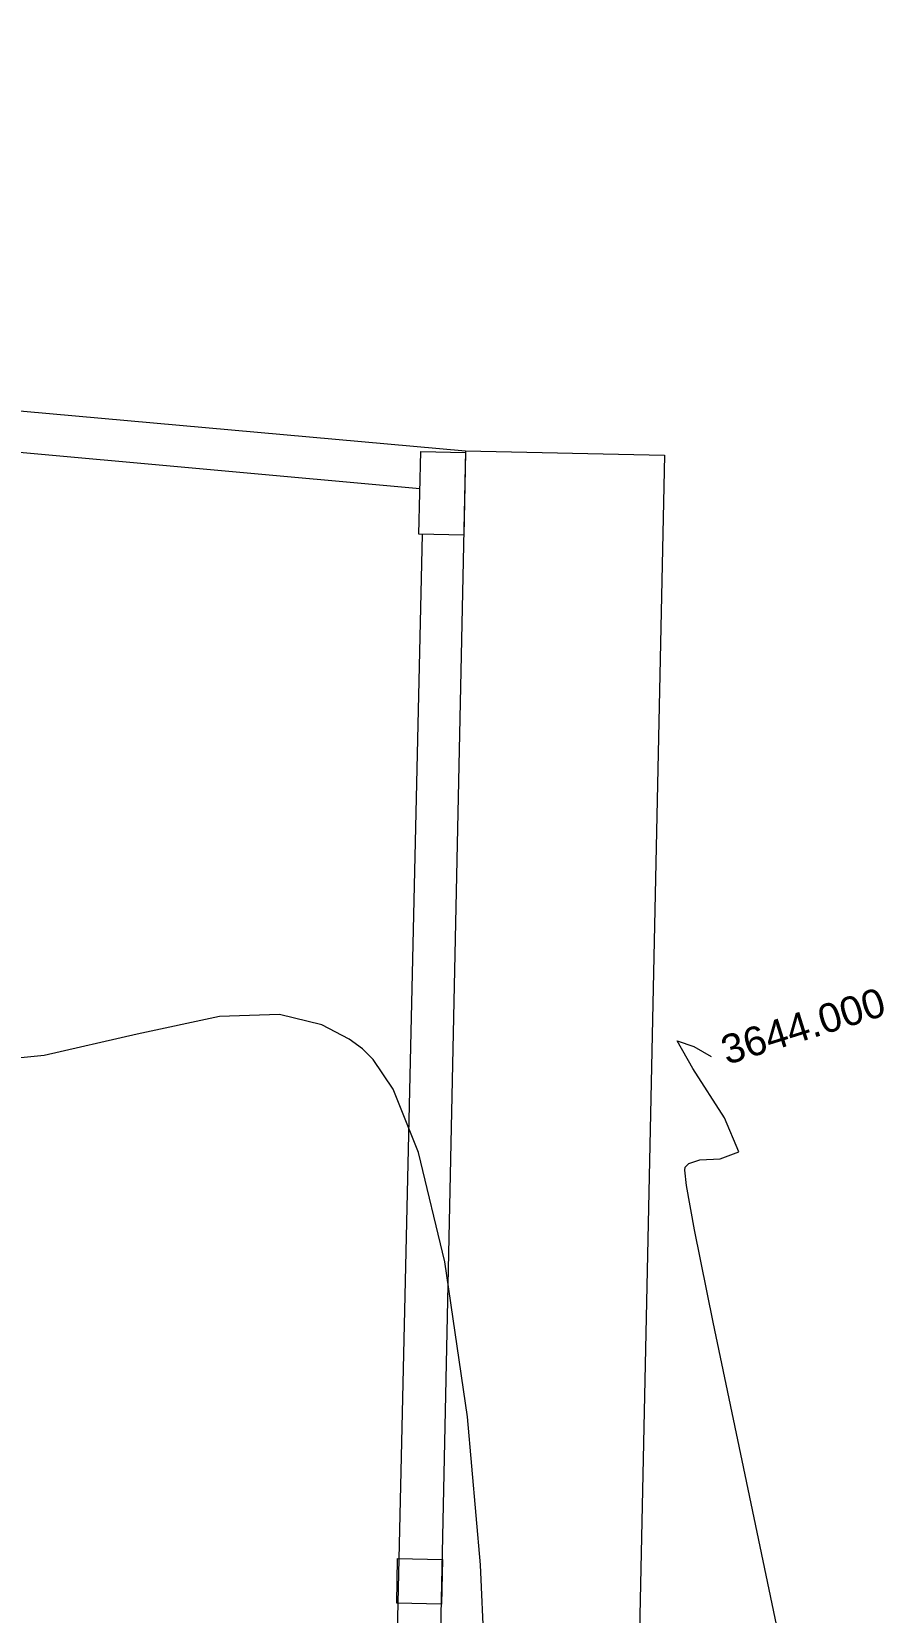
# Model space of a CAD drawing. Header units: metres. Extents: x -41 to 412, y -15 to 25.
# Drawn here: x 144.48 to 149.63, y 15.33 to 24.86 of the extents above; entities that cross this region are included whole.
import ezdxf

# ---------------------------------------------------------------- set-up
doc = ezdxf.new("R2010")
doc.units = ezdxf.units.M
doc.header["$MEASUREMENT"] = 0
doc.layers.add('Interior - Furniture', color=7, linetype='Continuous')
doc.styles.add('GENERATED_STYLE_2', font='arial.ttf')

msp = doc.modelspace()

# ---------------------------------------------------------------- linework, layer by layer
at = {"layer": 'Interior - Furniture', "color": 251, "linetype": 'Continuous', "lineweight": 20, "true_color": 0x6a6a6a}
for p, q in [((119.0664, 24.863), (147.1005, 22.3334)), ((119.0439, 24.614), (146.8254, 22.1072)), ((147.1005, 22.3334), (146.4469, -8.6286)), ((147.1005, 22.3334), (148.3003, 22.3081)), ((148.3003, 22.3081), (147.6434, -8.8082)), ((147.095, 22.0829), (147.0953, 22.0829)), ((146.8391, 21.8299), (146.1469, -8.6286))]:
    msp.add_line(p, q, dxfattribs=at)
at = {"layer": 'Interior - Furniture', "color": 173, "linetype": 'Continuous', "lineweight": 20, "true_color": 0x5555ff}
for p, q in [((146.8192, 21.8303), (146.8304, 22.3306)), ((146.8304, 22.3306), (147.1004, 22.3246)), ((147.1004, 22.3246), (147.0892, 21.8247)), ((147.0892, 21.8247), (146.8192, 21.8303)), ((146.685, 15.3819), (146.6906, 15.6518)), ((146.6906, 15.6518), (146.9606, 15.6462)), ((146.9606, 15.6462), (146.955, 15.3762)), ((146.955, 15.3762), (146.685, 15.3819))]:
    msp.add_line(p, q, dxfattribs=at)
at = {"layer": 'Interior - Furniture', "color": 8, "linetype": 'Continuous', "lineweight": 13}
for p, q in [((145.6158, 18.922), (145.1186, 18.8145)), ((145.9777, 18.9344), (145.6158, 18.922)), ((146.2332, 18.8716), (145.9777, 18.9344)), ((145.1186, 18.8145), (144.5583, 18.6858)), ((146.3976, 18.785), (146.2332, 18.8716)), ((146.4784, 18.7261), (146.3976, 18.785)), ((146.5436, 18.6629), (146.4784, 18.7261)), ((148.4713, 18.6085), (148.3775, 18.7741)), ((148.3775, 18.7741), (148.4774, 18.7415)), ((148.4774, 18.7415), (148.5832, 18.6793)), ((144.5583, 18.6858), (143.9205, 18.6228)), ((146.6628, 18.483), (146.5436, 18.6629)), ((148.6632, 18.3109), (148.4713, 18.6085)), ((146.8158, 18.101), (146.6628, 18.483)), ((148.7488, 18.1047), (148.6632, 18.3109)), ((146.9755, 17.4422), (146.8158, 18.101)), ((148.4251, 18.0119), (148.4474, 18.0351)), ((148.4474, 18.0351), (148.5141, 18.0572)), ((148.5141, 18.0572), (148.6363, 18.062)), ((148.6363, 18.062), (148.7488, 18.1047)), ((148.4232, 17.9947), (148.4251, 18.0119)), ((148.4339, 17.9023), (148.4232, 17.9947)), ((148.4818, 17.6342), (148.4339, 17.9023)), ((148.5938, 17.0783), (148.4818, 17.6342)), ((147.1123, 16.5068), (146.9755, 17.4422)), ((148.7872, 16.1564), (148.5938, 17.0783)), ((147.1905, 15.6132), (147.1123, 16.5068)), ((149.0085, 15.1021), (148.7872, 16.1564)), ((147.2222, 14.9398), (147.1905, 15.6132))]:
    msp.add_line(p, q, dxfattribs=at)

# ---------------------------------------------------------------- texts
at = {"layer": 'Interior - Furniture', "color": 7, "lineweight": 13, "insert": (148.6247, 18.7956), "char_height": 0.175, "attachment_point": 1, "rotation": 17.40871, "style": 'GENERATED_STYLE_2'}
msp.add_mtext('\\A1;3644.000', dxfattribs=at)

doc.saveas('drawing.dxf')
